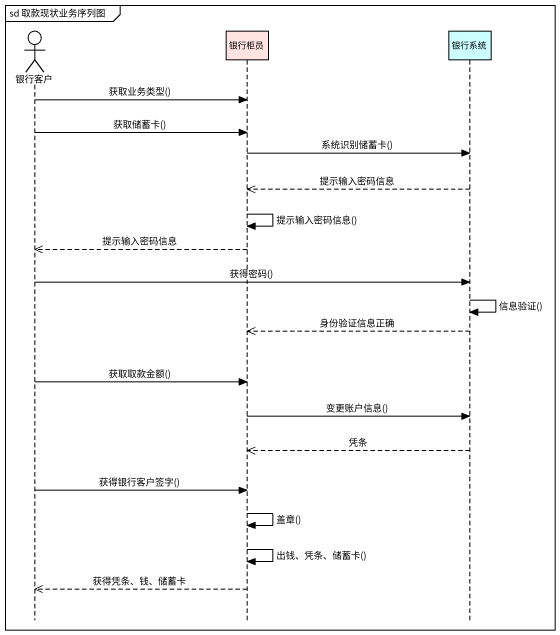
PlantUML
@startuml
mainframe sd 取款现状业务序列图
hide footbox
actor 银行客户
participant 银行柜员 #FFE4E1
participant 银行系统 #CCFFFF

银行客户 -> 银行柜员 : 获取业务类型()
银行客户 -> 银行柜员 : 获取储蓄卡()
银行柜员 -> 银行系统 : 系统识别储蓄卡()
银行系统 -->> 银行柜员 : 提示输入密码信息
银行柜员 -> 银行柜员 : 提示输入密码信息()
银行柜员 -->> 银行客户 : 提示输入密码信息
银行客户 -> 银行系统 : 获得密码()
银行系统 -> 银行系统 : 信息验证()
银行系统 -->> 银行柜员 : 身份验证信息正确
银行客户 -> 银行柜员 : 获取取款金额()
银行柜员 -> 银行系统 : 变更账户信息()
银行系统 -->> 银行柜员 : 凭条
银行客户 -> 银行柜员 : 获得银行客户签字()
银行柜员 -> 银行柜员 : 盖章()
银行柜员 -> 银行柜员 : 出钱、凭条、储蓄卡()
银行柜员 -->> 银行客户 : 获得凭条、钱、储蓄卡
@enduml
